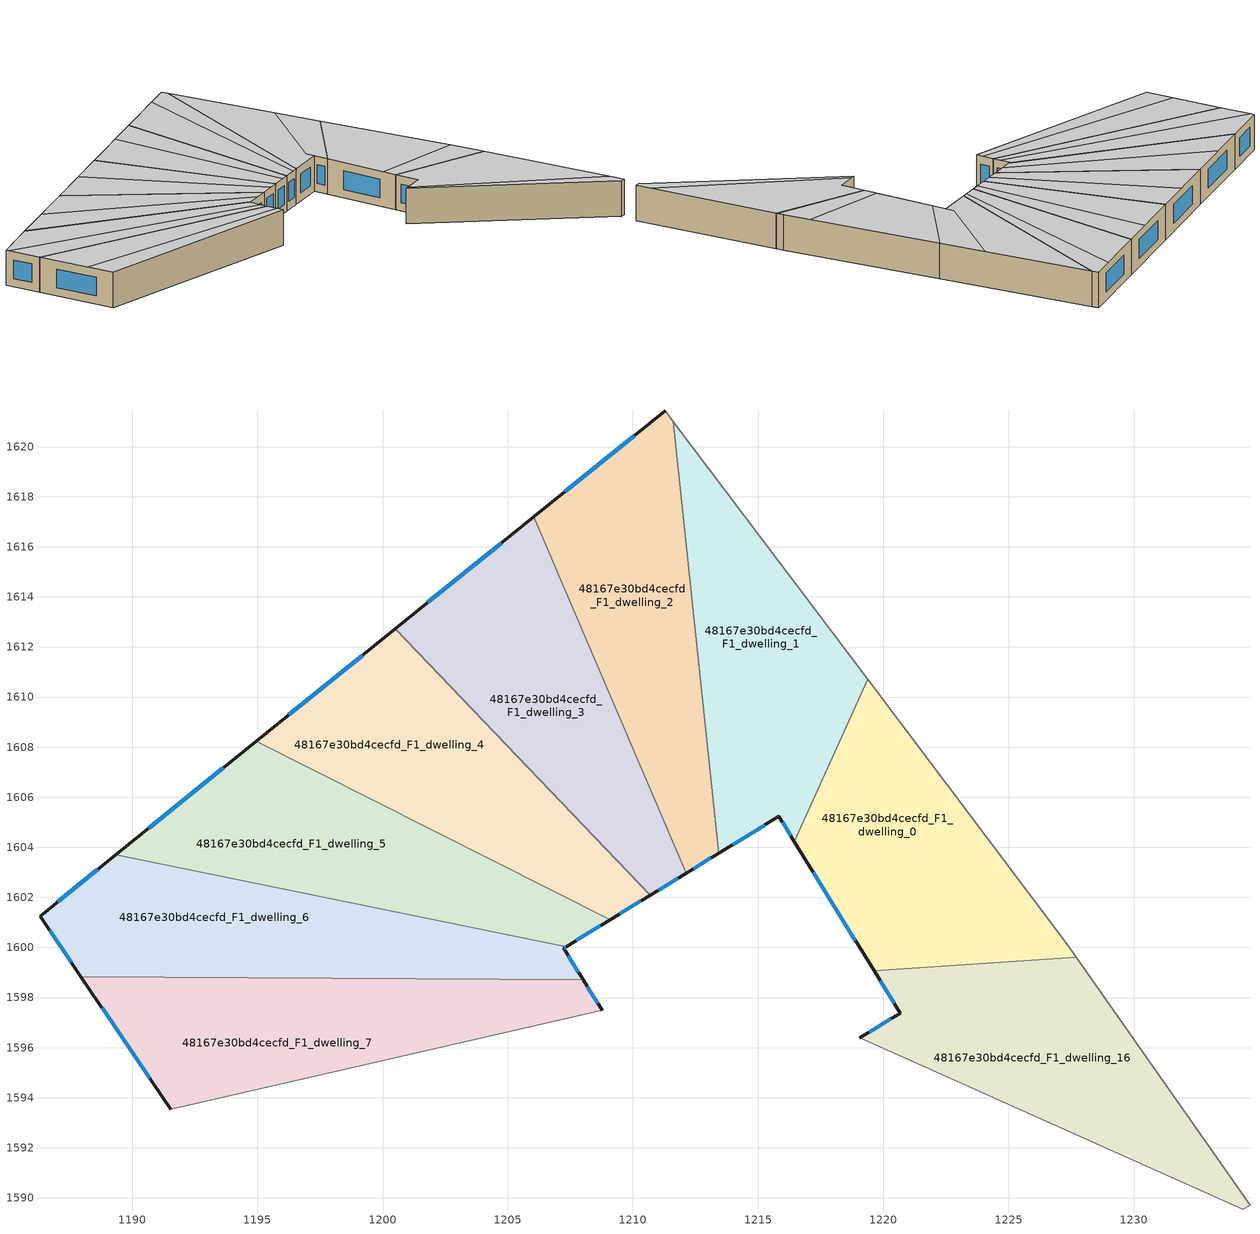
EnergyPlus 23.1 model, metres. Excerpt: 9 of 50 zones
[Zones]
48167e30bd4cecfd_F1_dwelling_0
 floor to 48167e30bd4cecfd_F0_dwelling_0 (EU_floor_Construction): 1219.37,1610.7 1227.33,1600.14 1227.7,1599.61 1219.63,1599.06 1216.45,1604.22 z3
 wall outside (EU_wall_Construction): 1216.45,1604.22 1219.63,1599.06 z3:6
 wall to 48167e30bd4cecfd_F1_dwelling_16 (EU_wall_Construction): 1219.63,1599.06 1227.7,1599.61 z3:6
 wall to 48167e30bd4cecfd_F1_dwelling_1 (EU_wall_Construction): 1219.37,1610.7 1216.45,1604.22 z3:6
 wall adiabatic (EU_wall_Construction): 1227.7,1599.61 1227.33,1600.14 1219.37,1610.7 z3:6
 window (EU_Window_Construction): 1217.2,1603.01 1218.88,1600.27 z3.7:5.3
 ceiling adiabatic (EU_roof_Construction): 1226,1601.9 1219.37,1610.7 1216.45,1604.22 1219.03,1600.04 z6
 ceiling to 48167e30bd4cecfd_F2_dwelling_15 (EU_floor_Construction): 1227.7,1599.61 1227.33,1600.14 1226,1601.9 1219.03,1600.04 1219.63,1599.06 z6
48167e30bd4cecfd_F1_dwelling_1
 floor to 48167e30bd4cecfd_F0_dwelling_1 (EU_floor_Construction): 1211.62,1621 1219.37,1610.7 1216.45,1604.22 1215.83,1605.24 1213.42,1603.76 z3
 wall outside (EU_wall_Construction): 1213.42,1603.76 1215.83,1605.24 1216.45,1604.22 z3:6
 wall to 48167e30bd4cecfd_F1_dwelling_2 (EU_wall_Construction): 1211.62,1621 1213.42,1603.76 z3:6
 wall adiabatic (EU_wall_Construction): 1219.37,1610.7 1211.62,1621 z3:6
 window (EU_Window_Construction): 1215.97,1605 1216.3,1604.46 / 1213.99,1604.11 1215.26,1604.89 z3.7:5.3
 ceiling to 48167e30bd4cecfd_F2_dwelling_1 (EU_floor_Construction): 1215.83,1605.24 1215.43,1605.89 1217.04,1613.8 1211.62,1621 1213.42,1603.76 z6
 ceiling to 48167e30bd4cecfd_F2_dwelling_0 (EU_floor_Construction): 1216.45,1604.22 1219.37,1610.7 1217.04,1613.8 1215.43,1605.89 z6
48167e30bd4cecfd_F1_dwelling_16
 floor to 48167e30bd4cecfd_F0_dwelling_16 (EU_floor_Construction): 1227.7,1599.61 1234.64,1589.71 1234.35,1589.54 1219.06,1596.39 1220.67,1597.38 1219.63,1599.06 z3
 wall outside (EU_wall_Construction): 1219.63,1599.06 1220.67,1597.38 1219.06,1596.39 z3:6
 wall adiabatic (EU_wall_Construction): 1234.35,1589.54 1234.64,1589.71 1227.7,1599.61 z3:6
 wall to 48167e30bd4cecfd_F1_dwelling_15 (EU_wall_Construction): 1219.06,1596.39 1234.35,1589.54 z3:6
 window (EU_Window_Construction): 1220.29,1597.14 1219.44,1596.62 / 1219.88,1598.67 1220.43,1597.77 z3.7:5.3
 ceiling to 48167e30bd4cecfd_F2_dwelling_15 (EU_floor_Construction): 1233.93,1590.72 1227.7,1599.61 1219.63,1599.06 1220.67,1597.38 1219.31,1596.54 z6
 ceiling to 48167e30bd4cecfd_F2_dwelling_14 (EU_floor_Construction): 1234.64,1589.71 1233.93,1590.72 1219.31,1596.54 1219.06,1596.39 1234.35,1589.54 z6
48167e30bd4cecfd_F1_dwelling_2
 floor to 48167e30bd4cecfd_F0_dwelling_2 (EU_floor_Construction): 1211.62,1621 1213.42,1603.76 1212.12,1602.96 1206.04,1617.2 1211.29,1621.44 z3
 wall outside (EU_wall_Construction): 1212.12,1602.96 1213.42,1603.76 / 1211.29,1621.44 1206.04,1617.2 z3:6
 wall to 48167e30bd4cecfd_F1_dwelling_3 (EU_wall_Construction): 1206.04,1617.2 1212.12,1602.96 z3:6
 wall adiabatic (EU_wall_Construction): 1211.62,1621 1211.29,1621.44 z3:6
 window (EU_Window_Construction): 1212.43,1603.15 1213.12,1603.57 / 1210.05,1620.44 1207.27,1618.19 z3.7:5.3
 ceiling to 48167e30bd4cecfd_F2_dwelling_2 (EU_floor_Construction): 1213,1603.5 1209.7,1620.16 1206.04,1617.2 1212.12,1602.96 z6
 ceiling to 48167e30bd4cecfd_F2_dwelling_1 (EU_floor_Construction): 1213.42,1603.76 1211.62,1621 1211.29,1621.44 1209.7,1620.16 1213,1603.5 z6
48167e30bd4cecfd_F1_dwelling_3
 floor to 48167e30bd4cecfd_F0_dwelling_3 (EU_floor_Construction): 1206.04,1617.2 1212.12,1602.96 1210.69,1602.09 1200.51,1612.73 z3
 wall outside (EU_wall_Construction): 1210.69,1602.09 1212.12,1602.96 / 1206.04,1617.2 1200.51,1612.73 z3:6
 wall to 48167e30bd4cecfd_F1_dwelling_4 (EU_wall_Construction): 1200.51,1612.73 1210.69,1602.09 z3:6
 window (EU_Window_Construction): 1211.03,1602.29 1211.78,1602.76 / 1204.74,1616.15 1201.81,1613.78 z3.7:5.3
 ceiling to 48167e30bd4cecfd_F2_dwelling_3 (EU_floor_Construction): 1211.57,1602.63 1203.85,1615.42 1200.51,1612.73 1210.69,1602.09 z6
 ceiling to 48167e30bd4cecfd_F2_dwelling_2 (EU_floor_Construction): 1212.12,1602.96 1206.04,1617.2 1203.85,1615.42 1211.57,1602.63 z6
48167e30bd4cecfd_F1_dwelling_4
 floor to 48167e30bd4cecfd_F0_dwelling_4 (EU_floor_Construction): 1200.51,1612.73 1210.69,1602.09 1209.1,1601.11 1194.95,1608.23 z3
 wall outside (EU_wall_Construction): 1209.1,1601.11 1210.69,1602.09 / 1200.51,1612.73 1194.95,1608.23 z3:6
 wall to 48167e30bd4cecfd_F1_dwelling_5 (EU_wall_Construction): 1194.95,1608.23 1209.1,1601.11 z3:6
 window (EU_Window_Construction): 1209.47,1601.34 1210.32,1601.86 / 1199.21,1611.67 1196.26,1609.29 z3.7:5.3
 ceiling to 48167e30bd4cecfd_F2_dwelling_4 (EU_floor_Construction): 1209.98,1601.65 1197.96,1610.66 1194.95,1608.23 1209.1,1601.11 z6
 ceiling to 48167e30bd4cecfd_F2_dwelling_3 (EU_floor_Construction): 1210.69,1602.09 1200.51,1612.73 1197.96,1610.66 1209.98,1601.65 z6
48167e30bd4cecfd_F1_dwelling_5
 floor to 48167e30bd4cecfd_F0_dwelling_5 (EU_floor_Construction): 1209.1,1601.11 1207.33,1600.03 1189.35,1603.7 1194.95,1608.23 z3
 wall outside (EU_wall_Construction): 1207.33,1600.03 1209.1,1601.11 / 1194.95,1608.23 1189.35,1603.7 z3:6
 wall to 48167e30bd4cecfd_F1_dwelling_6 (EU_wall_Construction): 1189.35,1603.7 1207.33,1600.03 z3:6
 window (EU_Window_Construction): 1207.75,1600.28 1208.69,1600.86 / 1193.63,1607.17 1190.66,1604.76 z3.7:5.3
 ceiling to 48167e30bd4cecfd_F2_dwelling_4 (EU_floor_Construction): 1209.1,1601.11 1194.95,1608.23 1192.02,1605.87 1208.2,1600.56 z6
 ceiling to 48167e30bd4cecfd_F2_dwelling_5 (EU_floor_Construction): 1208.2,1600.56 1192.02,1605.87 1189.35,1603.7 1207.33,1600.03 z6
48167e30bd4cecfd_F1_dwelling_6
 floor to 48167e30bd4cecfd_F0_dwelling_6 (EU_floor_Construction): 1207.33,1600.03 1207.23,1599.97 1208.01,1598.71 1187.96,1598.84 1186.32,1601.26 1189.35,1603.7 z3
 wall outside (EU_wall_Construction): 1208.01,1598.71 1207.23,1599.97 1207.33,1600.03 / 1189.35,1603.7 1186.32,1601.26 1187.96,1598.84 z3:6
 wall to 48167e30bd4cecfd_F1_dwelling_7 (EU_wall_Construction): 1187.96,1598.84 1208.01,1598.71 z3:6
 window (EU_Window_Construction): 1207.26,1599.98 1207.31,1600.01 / 1207.83,1599.01 1207.41,1599.67 / 1186.71,1600.69 1187.58,1599.4 / 1188.64,1603.13 1187.03,1601.83 z3.7:5.3
 ceiling to 48167e30bd4cecfd_F2_dwelling_6 (EU_floor_Construction): 1208.01,1598.71 1207.7,1599.21 1186.47,1601.03 1187.96,1598.84 z6
 ceiling to 48167e30bd4cecfd_F2_dwelling_5 (EU_floor_Construction): 1207.7,1599.21 1207.23,1599.97 1207.33,1600.03 1189.35,1603.7 1186.32,1601.26 1186.47,1601.03 z6
48167e30bd4cecfd_F1_dwelling_7
 floor to 48167e30bd4cecfd_F0_dwelling_7 (EU_floor_Construction): 1208.01,1598.71 1208.77,1597.48 1191.55,1593.53 1187.96,1598.84 z3
 wall outside (EU_wall_Construction): 1208.77,1597.48 1208.01,1598.71 / 1187.96,1598.84 1191.55,1593.53 z3:6
 wall to 48167e30bd4cecfd_F1_dwelling_8 (EU_wall_Construction): 1191.55,1593.53 1208.77,1597.48 z3:6
 window (EU_Window_Construction): 1208.59,1597.77 1208.18,1598.42 / 1188.8,1597.59 1190.71,1594.78 z3.7:5.3
 ceiling to 48167e30bd4cecfd_F2_dwelling_7 (EU_floor_Construction): 1208.77,1597.48 1208.5,1597.92 1190.28,1595.4 1191.55,1593.53 z6
 ceiling to 48167e30bd4cecfd_F2_dwelling_6 (EU_floor_Construction): 1208.5,1597.92 1208.01,1598.71 1187.96,1598.84 1190.28,1595.4 z6
[Building]
EU S2 Campaign: North Axis=0; Terrain=City; Solar Distribution=FullExterior
[Site:Location]
Budapest.Ferenc.Liszt.Intl.AP: Latitude=47.437; Longitude=19.256; Time Zone=1; Elevation=185
[SizingPeriod:WeatherFileDays]
AnnualSizingPeriod: Begin Month=1; Begin Day of Month=1; End Month=12; End Day of Month=31; Day of Week for Start Day=Monday; Use Weather File Daylight Saving Period=No; Use Weather File Rain and Snow Indicators=No
[MATERIAL]
EU_InternalMass_Material: Roughness=MediumRough; Thickness=0.1; Conductivity=1; Density=1800; Specific Heat=900; Thermal Absorptance=0.9; Solar Absorptance=0.7; Visible Absorptance=0.7
[MATERIAL:NOMASS] Roughness=MediumRough; Thermal Absorptance=0.9; Solar Absorptance=0.7; Visible Absorptance=0.7
Name | Thermal Resistance
EU_wall_NoMass | 0.832559
EU_roof_NoMass | 1.39638
EU_floor_NoMass | 0.872794
[WINDOWMATERIAL:SIMPLEGLAZINGSYSTEM]
EU_Window_SimpleGlazing: UFactor=2.79869; Solar Heat Gain Coefficient=0.75; Visible Transmittance=0.75
[CONSTRUCTION]
EU_wall_Construction: EU_wall_NoMass
EU_roof_Construction: EU_roof_NoMass
EU_floor_Construction: EU_floor_NoMass
EU_Window_Construction: EU_Window_SimpleGlazing
EU_InternalMass_Construction: EU_InternalMass_Material
[ZONE] Type=1; Multiplier=1; Ceiling Height=autocalculate; Floor Area=autocalculate; Part of Total Floor Area=Yes
Name | Volume
48167e30bd4cecfd_F1_dwelling_0 | 195.062
48167e30bd4cecfd_F1_dwelling_1 | 195.055
48167e30bd4cecfd_F1_dwelling_16 | 195.06
48167e30bd4cecfd_F1_dwelling_2 | 195.083
48167e30bd4cecfd_F1_dwelling_3 | 195.033
48167e30bd4cecfd_F1_dwelling_4 | 195.073
48167e30bd4cecfd_F1_dwelling_5 | 195.048
48167e30bd4cecfd_F1_dwelling_6 | 195.044
48167e30bd4cecfd_F1_dwelling_7 | 195.065
[INTERNALMASS] Construction=EU_InternalMass_Construction
Name | Zone or ZoneList | Surface Area
48167e30bd4cecfd_F1_dwelling_0_EU_InternalMass | 48167e30bd4cecfd_F1_dwelling_0 | 65.0208
48167e30bd4cecfd_F1_dwelling_1_EU_InternalMass | 48167e30bd4cecfd_F1_dwelling_1 | 65.0182
48167e30bd4cecfd_F1_dwelling_2_EU_InternalMass | 48167e30bd4cecfd_F1_dwelling_2 | 65.0277
48167e30bd4cecfd_F1_dwelling_3_EU_InternalMass | 48167e30bd4cecfd_F1_dwelling_3 | 65.011
48167e30bd4cecfd_F1_dwelling_4_EU_InternalMass | 48167e30bd4cecfd_F1_dwelling_4 | 65.0246
48167e30bd4cecfd_F1_dwelling_5_EU_InternalMass | 48167e30bd4cecfd_F1_dwelling_5 | 65.0157
48167e30bd4cecfd_F1_dwelling_6_EU_InternalMass | 48167e30bd4cecfd_F1_dwelling_6 | 65.0147
48167e30bd4cecfd_F1_dwelling_7_EU_InternalMass | 48167e30bd4cecfd_F1_dwelling_7 | 65.0216
48167e30bd4cecfd_F1_dwelling_16_EU_InternalMass | 48167e30bd4cecfd_F1_dwelling_16 | 65.0199
[OTHEREQUIPMENT] Fuel Type=Electricity; Design Level Calculation Method=Watts/Area; Power per Zone Floor Area=1; Fraction Latent=0; Fraction Radiant=0; Fraction Lost=0; Carbon Dioxide Generation Rate=0; EndUse Subcategory=EU_Step8_InternalGains
Name | Zone or ZoneList or Space or SpaceList | Schedule
EU_Step8_InternalGain_48167e30bd4cecfd_F1_dwelling_0_f000 | 48167e30bd4cecfd_F1_dwelling_0 | EU_Step8_GainSchedule_48167e30bd4cecfd_F1_dwelling_0_f000
EU_Step8_InternalGain_48167e30bd4cecfd_F1_dwelling_1_f000 | 48167e30bd4cecfd_F1_dwelling_1 | EU_Step8_GainSchedule_48167e30bd4cecfd_F1_dwelling_1_f000
EU_Step8_InternalGain_48167e30bd4cecfd_F1_dwelling_2_f000 | 48167e30bd4cecfd_F1_dwelling_2 | EU_Step8_GainSchedule_48167e30bd4cecfd_F1_dwelling_2_f000
EU_Step8_InternalGain_48167e30bd4cecfd_F1_dwelling_3_f000 | 48167e30bd4cecfd_F1_dwelling_3 | EU_Step8_GainSchedule_48167e30bd4cecfd_F1_dwelling_3_f000
EU_Step8_InternalGain_48167e30bd4cecfd_F1_dwelling_4_f000 | 48167e30bd4cecfd_F1_dwelling_4 | EU_Step8_GainSchedule_48167e30bd4cecfd_F1_dwelling_4_f000
EU_Step8_InternalGain_48167e30bd4cecfd_F1_dwelling_5_f000 | 48167e30bd4cecfd_F1_dwelling_5 | EU_Step8_GainSchedule_48167e30bd4cecfd_F1_dwelling_5_f000
EU_Step8_InternalGain_48167e30bd4cecfd_F1_dwelling_6_f000 | 48167e30bd4cecfd_F1_dwelling_6 | EU_Step8_GainSchedule_48167e30bd4cecfd_F1_dwelling_6_f000
EU_Step8_InternalGain_48167e30bd4cecfd_F1_dwelling_7_f000 | 48167e30bd4cecfd_F1_dwelling_7 | EU_Step8_GainSchedule_48167e30bd4cecfd_F1_dwelling_7_f000
EU_Step8_InternalGain_48167e30bd4cecfd_F1_dwelling_16_f000 | 48167e30bd4cecfd_F1_dwelling_16 | EU_Step8_GainSchedule_48167e30bd4cecfd_F1_dwelling_16_f000
[ZONEVENTILATION:DESIGNFLOWRATE] Schedule=EU_AlwaysOn; Design Flow Rate Calculation Method=AirChanges/Hour; Air Changes per Hour=0.475469; Ventilation Type=Natural; Fan Pressure Rise=0; Fan Total Efficiency=1; Constant Term Coefficient=1; Temperature Term Coefficient=0; Velocity Term Coefficient=0; Velocity Squared Term Coefficient=0; Minimum Indoor Temperature=-100; Maximum Indoor Temperature=100; Delta Temperature=-100; Minimum Outdoor Temperature=-100; Maximum Outdoor Temperature=100; Maximum Wind Speed=40
Name | Zone or ZoneList or Space or SpaceList
EU_ConstantAir_48167e30bd4cecfd_F1_dwelling_0 | 48167e30bd4cecfd_F1_dwelling_0
EU_ConstantAir_48167e30bd4cecfd_F1_dwelling_1 | 48167e30bd4cecfd_F1_dwelling_1
EU_ConstantAir_48167e30bd4cecfd_F1_dwelling_2 | 48167e30bd4cecfd_F1_dwelling_2
EU_ConstantAir_48167e30bd4cecfd_F1_dwelling_3 | 48167e30bd4cecfd_F1_dwelling_3
EU_ConstantAir_48167e30bd4cecfd_F1_dwelling_4 | 48167e30bd4cecfd_F1_dwelling_4
EU_ConstantAir_48167e30bd4cecfd_F1_dwelling_5 | 48167e30bd4cecfd_F1_dwelling_5
EU_ConstantAir_48167e30bd4cecfd_F1_dwelling_6 | 48167e30bd4cecfd_F1_dwelling_6
EU_ConstantAir_48167e30bd4cecfd_F1_dwelling_7 | 48167e30bd4cecfd_F1_dwelling_7
EU_ConstantAir_48167e30bd4cecfd_F1_dwelling_16 | 48167e30bd4cecfd_F1_dwelling_16
[HVACTEMPLATE:ZONE:IDEALLOADSAIRSYSTEM] System Availability Schedule=EU_AlwaysOn; Maximum Heating Supply Air Temperature=50; Minimum Cooling Supply Air Temperature=13; Maximum Heating Supply Air Humidity Ratio=0.0156; Minimum Cooling Supply Air Humidity Ratio=0.0077; Heating Limit=NoLimit; Cooling Limit=NoLimit; Heating Availability Schedule=EU_AlwaysOn; Cooling Availability Schedule=EU_CoolingOff; Dehumidification Control Type=ConstantSensibleHeatRatio; Cooling Sensible Heat Ratio=0.7; Dehumidification Setpoint=60; Humidification Control Type=None; Humidification Setpoint=30; Outdoor Air Method=None; Outdoor Air Flow Rate per Person=0.00944; Outdoor Air Flow Rate per Zone Floor Area=0; Outdoor Air Flow Rate per Zone=0; Demand Controlled Ventilation Type=None; Outdoor Air Economizer Type=NoEconomizer; Heat Recovery Type=None; Sensible Heat Recovery Effectiveness=0.7; Latent Heat Recovery Effectiveness=0.65
Name | Template Thermostat
48167e30bd4cecfd_F1_dwelling_0 | EU_HeatOnly_48167e30bd4cecfd_F1_dwelling_0
48167e30bd4cecfd_F1_dwelling_1 | EU_HeatOnly_48167e30bd4cecfd_F1_dwelling_1
48167e30bd4cecfd_F1_dwelling_2 | EU_HeatOnly_48167e30bd4cecfd_F1_dwelling_2
48167e30bd4cecfd_F1_dwelling_3 | EU_HeatOnly_48167e30bd4cecfd_F1_dwelling_3
48167e30bd4cecfd_F1_dwelling_4 | EU_HeatOnly_48167e30bd4cecfd_F1_dwelling_4
48167e30bd4cecfd_F1_dwelling_5 | EU_HeatOnly_48167e30bd4cecfd_F1_dwelling_5
48167e30bd4cecfd_F1_dwelling_6 | EU_HeatOnly_48167e30bd4cecfd_F1_dwelling_6
48167e30bd4cecfd_F1_dwelling_7 | EU_HeatOnly_48167e30bd4cecfd_F1_dwelling_7
48167e30bd4cecfd_F1_dwelling_16 | EU_HeatOnly_48167e30bd4cecfd_F1_dwelling_16
[SIZING:ZONE] Zone Cooling Design Supply Air Temperature Input Method=SupplyAirTemperature; Zone Cooling Design Supply Air Temperature=13; Zone Heating Design Supply Air Temperature Input Method=SupplyAirTemperature; Zone Heating Design Supply Air Temperature=50; Zone Cooling Design Supply Air Humidity Ratio=0.008; Zone Heating Design Supply Air Humidity Ratio=0.008; Cooling Design Air Flow Method=DesignDay; Cooling Design Air Flow Rate=0; Cooling Minimum Air Flow per Zone Floor Area=0.000762; Cooling Minimum Air Flow=0; Cooling Minimum Air Flow Fraction=0.2; Heating Design Air Flow Method=DesignDay; Heating Design Air Flow Rate=0; Heating Maximum Air Flow per Zone Floor Area=0.002032; Heating Maximum Air Flow=0.141576; Heating Maximum Air Flow Fraction=0.3; Account for Dedicated Outdoor Air System=No; Dedicated Outdoor Air System Control Strategy=NeutralSupplyAir; Dedicated Outdoor Air Low Setpoint Temperature for Design=autosize; Dedicated Outdoor Air High Setpoint Temperature for Design=autosize; Zone Load Sizing Method=Sensible Load Only No Latent Load; Zone Latent Cooling Design Supply Air Humidity Ratio Input Method=HumidityRatioDifference; Zone Cooling Design Supply Air Humidity Ratio Difference=0.005; Zone Latent Heating Design Supply Air Humidity Ratio Input Method=HumidityRatioDifference; Zone Humidification Design Supply Air Humidity Ratio Difference=0.005
48167e30bd4cecfd_F1_dwelling_0; 48167e30bd4cecfd_F1_dwelling_1; 48167e30bd4cecfd_F1_dwelling_2; 48167e30bd4cecfd_F1_dwelling_3; 48167e30bd4cecfd_F1_dwelling_4; 48167e30bd4cecfd_F1_dwelling_5; 48167e30bd4cecfd_F1_dwelling_6; 48167e30bd4cecfd_F1_dwelling_7; 48167e30bd4cecfd_F1_dwelling_16
[SCHEDULE:CONSTANT]
Name | Hourly Value
EU_AlwaysOn | 1
EU_CoolingOff | 0
[SCHEDULE:FILE] Column Number=1; Rows to Skip at Top=0; Number of Hours of Data=8760; Column Separator=Comma; Interpolate to Timestep=No; Minutes per Item=60; Adjust Schedule for Daylight Savings=Yes
Name | File
EU_Step8_GainSchedule_48167e30bd4cecfd_F1_dwelling_0_f000 | ../../schedules/48167e30bd4cecfd/48167e30bd4cecfd_F1_dwelling_0_f000_gain.csv
EU_Step8_GainSchedule_48167e30bd4cecfd_F1_dwelling_1_f000 | ../../schedules/48167e30bd4cecfd/48167e30bd4cecfd_F1_dwelling_1_f000_gain.csv
EU_Step8_GainSchedule_48167e30bd4cecfd_F1_dwelling_2_f000 | ../../schedules/48167e30bd4cecfd/48167e30bd4cecfd_F1_dwelling_2_f000_gain.csv
EU_Step8_GainSchedule_48167e30bd4cecfd_F1_dwelling_3_f000 | ../../schedules/48167e30bd4cecfd/48167e30bd4cecfd_F1_dwelling_3_f000_gain.csv
EU_Step8_GainSchedule_48167e30bd4cecfd_F1_dwelling_4_f000 | ../../schedules/48167e30bd4cecfd/48167e30bd4cecfd_F1_dwelling_4_f000_gain.csv
EU_Step8_GainSchedule_48167e30bd4cecfd_F1_dwelling_5_f000 | ../../schedules/48167e30bd4cecfd/48167e30bd4cecfd_F1_dwelling_5_f000_gain.csv
EU_Step8_GainSchedule_48167e30bd4cecfd_F1_dwelling_6_f000 | ../../schedules/48167e30bd4cecfd/48167e30bd4cecfd_F1_dwelling_6_f000_gain.csv
EU_Step8_GainSchedule_48167e30bd4cecfd_F1_dwelling_7_f000 | ../../schedules/48167e30bd4cecfd/48167e30bd4cecfd_F1_dwelling_7_f000_gain.csv
EU_Step8_GainSchedule_48167e30bd4cecfd_F1_dwelling_16_f000 | ../../schedules/48167e30bd4cecfd/48167e30bd4cecfd_F1_dwelling_16_f000_gain.csv
